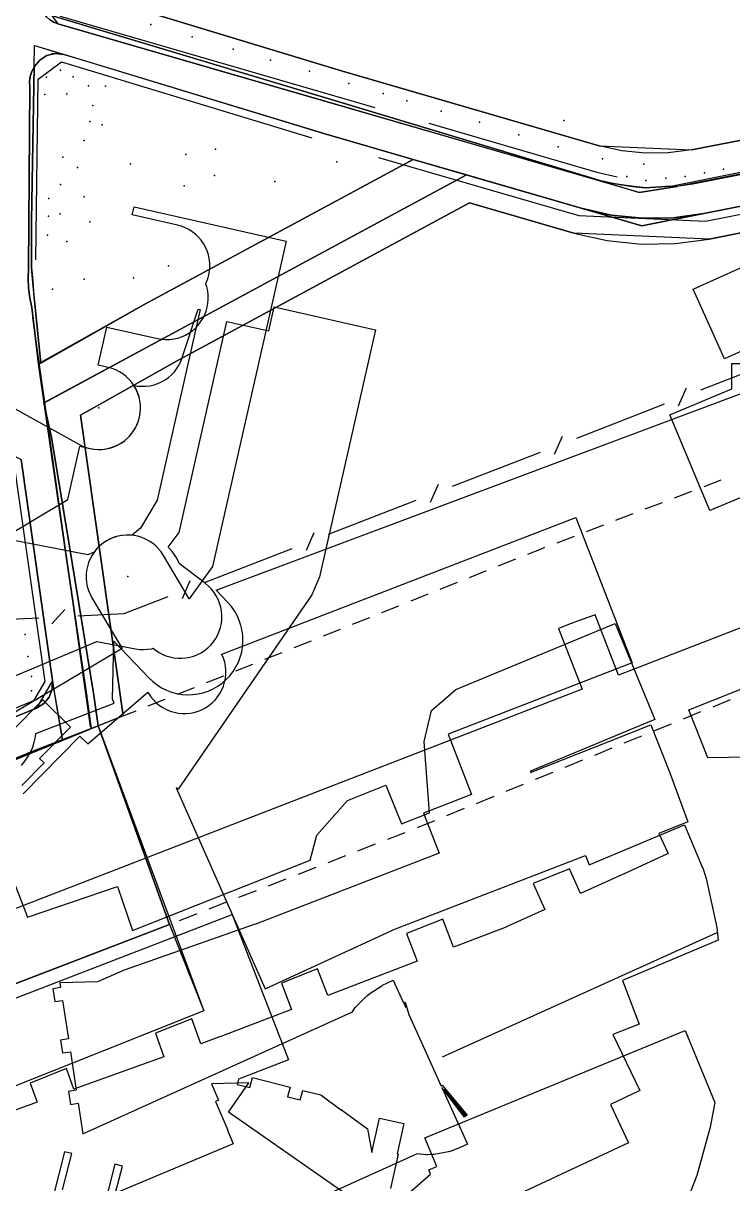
# Model space of a CAD drawing. Header units: metres. Extents: x -3903 to -3714, y 4981 to 6033.
# Drawn here: x -3773.28 to -3745.97, y 5313.03 to 5357.68 of the extents above; entities that cross this region are included whole.
import ezdxf

# ---------------------------------------------------------------- set-up
doc = ezdxf.new("R2010")
doc.units = ezdxf.units.M
for name, color, linetype in [('BOUNDARY', 7, 'Continuous'), ('BUSH', 7, 'Continuous'), ('CURB', 7, 'Continuous'), ('ELECTR_CABLE', 7, 'Continuous'), ('ELECTR_CABLE_COMM', 7, 'Continuous'), ('GAS', 7, 'Continuous'), ('GRASS', 7, 'Continuous'), ('GROUND', 7, 'Continuous'), ('ROAD', 7, 'Continuous'), ('SEWER', 7, 'Continuous'), ('SIDEWALK_PATH', 7, 'Continuous'), ('TREE', 7, 'Continuous'), ('WATER_PIPELINE', 7, 'Continuous')]:
    doc.layers.add(name, color=color, linetype=linetype)

msp = doc.modelspace()

# ---------------------------------------------------------------- linework, layer by layer
at = {"layer": 'BOUNDARY'}
msp.add_lwpolyline([(-3771.635, 5391.205), (-3771.414, 5375.172), (-3771.414, 5374.853), (-3771.654, 5359.074), (-3760.992, 5355.834), (-3751.106, 5352.964), (-3747.56, 5352.81), (-3733.747, 5355.472), (-3732.385, 5352.287), (-3746.883, 5349.376), (-3752.082, 5349.603), (-3756.096, 5350.768), (-3767.383, 5344.681), (-3771.067, 5342.6), (-3769.426, 5331.032), (-3770.387, 5330.649), (-3766.326, 5319.676), (-3787.796, 5311.133)], dxfattribs=at)
at = {"layer": 'BUSH'}
for p in [(-3768.359, 5357.63), (-3766.775, 5357.153), (-3765.198, 5356.677), (-3771.847, 5355.867), (-3763.755, 5356.261), (-3772.382, 5355.599), (-3771.356, 5355.62), (-3762.258, 5355.831), (-3771.597, 5354.963), (-3770.761, 5355.266), (-3770.11, 5355.253), (-3760.748, 5355.355), (-3759.419, 5354.972), (-3772.448, 5354.94), (-3770.598, 5354.515), (-3757.197, 5354.295), (-3770.709, 5353.893), (-3770.243, 5353.765), (-3755.719, 5353.874), (-3770.936, 5353.164), (-3754.207, 5353.384), (-3765.876, 5352.83), (-3752.688, 5352.927), (-3771.747, 5352.519), (-3767.023, 5352.633), (-3750.982, 5352.463), (-3771.185, 5352.121), (-3765.911, 5351.825), (-3747.058, 5351.924), (-3746.322, 5352.059), (-3771.842, 5351.468), (-3767.078, 5351.419), (-3750.044, 5351.782), (-3749.319, 5351.624), (-3748.54, 5351.713), (-3747.805, 5351.779), (-3772.296, 5350.93), (-3770.935, 5350.997), (-3772.303, 5350.257), (-3771.856, 5350.344), (-3770.707, 5350.031), (-3772.336, 5349.525), (-3771.595, 5349.285), (-3773.203, 5334.162), (-3773.1, 5333.316), (-3772.956, 5332.538), (-3772.954, 5331.988)]:
    msp.add_point(p, dxfattribs=at)
at = {"layer": 'CURB'}
for points in [[(-3750.009, 5393.637), (-3770.45, 5392.285), (-3771.701, 5392.203), (-3772.635, 5391.192), (-3772.414, 5375.158), (-3772.414, 5374.868), (-3772.661, 5358.634), (-3771.94, 5357.658), (-3759.842, 5354.147)], [(-3749.989, 5393.337), (-3770.43, 5391.986), (-3771.681, 5391.904), (-3772.335, 5391.196), (-3772.114, 5375.162), (-3772.114, 5374.864), (-3772.361, 5358.629), (-3771.856, 5357.946), (-3759.75, 5354.432)], [(-3772.791, 5348.577), (-3772.702, 5355.531), (-3771.798, 5356.191), (-3762.172, 5353.266)], [(-3757.665, 5353.827), (-3751.198, 5351.95), (-3750.412, 5351.766)], [(-3748.309, 5351.379), (-3747.501, 5351.496), (-3738.202, 5353.334)], [(-3759.605, 5352.516), (-3751.887, 5350.275), (-3747.019, 5350.062), (-3732.716, 5352.889)], [(-3770.684, 5330.607), (-3772.283, 5341.913), (-3772.908, 5346.344)], [(-3791.608, 5332.148), (-3774.832, 5341.622), (-3773.35, 5340.891), (-3772.15, 5332.391), (-3772.761, 5331.326), (-3786.275, 5325.798), (-3786.306, 5325.784)], [(-3790.005, 5324.672), (-3791.009, 5324.653), (-3791.723, 5325.342), (-3791.816, 5331.266), (-3791.46, 5331.887), (-3774.685, 5341.361), (-3773.647, 5340.849), (-3772.447, 5332.349), (-3772.875, 5331.603), (-3786.381, 5326.078)], [(-3747.074, 5339.853), (-3746.411, 5340.106)], [(-3748.205, 5339.421), (-3747.541, 5339.674)], [(-3749.336, 5338.989), (-3748.672, 5339.242)], [(-3750.467, 5338.557), (-3749.803, 5338.81)], [(-3751.597, 5338.125), (-3750.934, 5338.378)], [(-3752.728, 5337.693), (-3752.064, 5337.946)], [(-3753.856, 5337.253), (-3753.335, 5337.461), (-3753.195, 5337.514)], [(-3754.98, 5336.803), (-3754.32, 5337.067)], [(-3756.103, 5336.354), (-3755.444, 5336.618)], [(-3757.227, 5335.904), (-3756.568, 5336.168)], [(-3758.351, 5335.455), (-3757.692, 5335.719)], [(-3759.475, 5335.005), (-3758.816, 5335.269)], [(-3760.599, 5334.556), (-3759.939, 5334.82)], [(-3761.723, 5334.106), (-3761.063, 5334.37)], [(-3762.847, 5333.658), (-3762.187, 5333.921)], [(-3763.971, 5333.209), (-3763.312, 5333.472)], [(-3765.096, 5332.76), (-3764.436, 5333.024)], [(-3766.22, 5332.312), (-3765.56, 5332.575)], [(-3767.344, 5331.863), (-3766.684, 5332.126)], [(-3768.468, 5331.415), (-3767.809, 5331.678)], [(-3746.067, 5331.646), (-3746.742, 5331.37)], [(-3769.593, 5330.966), (-3768.933, 5331.229)], [(-3747.205, 5331.181), (-3747.88, 5330.905)], [(-3770.387, 5330.649), (-3772.928, 5329.66), (-3786.659, 5324.021)], [(-3748.342, 5330.716), (-3749.017, 5330.44)], [(-3749.48, 5330.251), (-3750, 5330.038), (-3750.155, 5329.975)], [(-3750.618, 5329.786), (-3751.293, 5329.51)], [(-3751.755, 5329.321), (-3752.43, 5329.045)], [(-3752.893, 5328.855), (-3753.568, 5328.579)], [(-3754.031, 5328.39), (-3754.705, 5328.114)], [(-3755.168, 5327.925), (-3755.843, 5327.649)], [(-3756.306, 5327.46), (-3756.981, 5327.184)], [(-3757.444, 5326.995), (-3758.118, 5326.719)], [(-3758.583, 5326.534), (-3759.262, 5326.269)], [(-3759.728, 5326.088), (-3760.407, 5325.823)], [(-3760.873, 5325.641), (-3761.553, 5325.377)], [(-3762.018, 5325.195), (-3762.698, 5324.93)], [(-3763.164, 5324.749), (-3763.843, 5324.484)], [(-3764.309, 5324.302), (-3764.988, 5324.038)], [(-3765.454, 5323.856), (-3766.133, 5323.591)], [(-3766.599, 5323.41), (-3766.645, 5323.392), (-3767.279, 5323.147)], [(-3788.309, 5314.771), (-3785.918, 5316.017), (-3767.647, 5323.005)]]:
    msp.add_lwpolyline(points, dxfattribs=at)
at = {"layer": 'ELECTR_CABLE'}
for points in [[(-3745.604, 5345.07), (-3746.284, 5344.762), (-3747.496, 5347.448), (-3743.85, 5349.093)], [(-3743.224, 5340.444), (-3746.852, 5338.926), (-3748.396, 5342.616), (-3746.001, 5343.618), (-3746.004, 5344.589), (-3745.604, 5344.591)], [(-3745.339, 5329.436), (-3746.922, 5329.409), (-3747.66, 5331.268), (-3737.648, 5335.242)], [(-3774.624, 5327.169), (-3773.11, 5323.287), (-3769.646, 5324.466), (-3769.069, 5322.77), (-3762.237, 5325.482), (-3761.982, 5326.434), (-3760.796, 5327.773), (-3759.316, 5328.368), (-3758.718, 5326.878), (-3757.645, 5327.304), (-3757.848, 5330.044), (-3757.557, 5331.24), (-3756.621, 5332.039), (-3750.497, 5334.581), (-3748.963, 5330.887), (-3753.752, 5328.899), (-3753.749, 5328.851), (-3750.738, 5330.046), (-3749.125, 5330.686), (-3748.389, 5328.833), (-3747.693, 5326.952), (-3748.815, 5326.506), (-3748.458, 5325.739), (-3749.816, 5325.107), (-3749.838, 5325.097), (-3751.833, 5324.198), (-3752.258, 5325.139), (-3753.653, 5324.585), (-3753.2, 5323.581), (-3754.628, 5322.937), (-3754.733, 5322.893), (-3756.712, 5322.133), (-3757.125, 5323.207), (-3758.519, 5322.654), (-3758.113, 5321.596), (-3761.554, 5320.275), (-3761.945, 5321.294), (-3763.339, 5320.74), (-3762.954, 5319.737), (-3765.673, 5318.693), (-3765.717, 5318.677), (-3766.446, 5318.417), (-3766.787, 5319.372), (-3768.182, 5318.818), (-3767.858, 5317.912), (-3771.329, 5316.672), (-3771.61, 5317.457), (-3773.005, 5316.903), (-3772.742, 5316.167), (-3774.411, 5315.571)]]:
    msp.add_lwpolyline(points, dxfattribs=at)
at = {"layer": 'ELECTR_CABLE_COMM'}
for points in [[(-3747.201, 5343.573), (-3743.826, 5344.885)], [(-3748.051, 5342.958), (-3747.749, 5343.644)], [(-3751.975, 5341.718), (-3750.037, 5342.47), (-3748.599, 5343.029)], [(-3752.826, 5341.104), (-3752.523, 5341.79)], [(-3756.75, 5339.866), (-3753.374, 5341.176)], [(-3757.6, 5339.252), (-3757.298, 5339.938)], [(-3761.525, 5338.014), (-3758.148, 5339.324)], [(-3762.375, 5337.4), (-3762.073, 5338.086)], [(-3766.299, 5336.162), (-3762.923, 5337.472)], [(-3767.15, 5335.548), (-3766.847, 5336.234)], [(-3769.386, 5334.965), (-3767.698, 5335.62)], [(-3772.175, 5334.566), (-3771.671, 5335.12)], [(-3771.174, 5334.879), (-3769.386, 5334.965)], [(-3776.248, 5334.635), (-3772.672, 5334.807)]]:
    msp.add_lwpolyline(points, dxfattribs=at)
at = {"layer": 'GAS'}
for points in [[(-3782.6, 5328.784), (-3770.444, 5333.897), (-3768.956, 5333.61), (-3768.801, 5333.588), (-3768.644, 5333.581), (-3768.487, 5333.59), (-3768.332, 5333.614), (-3768.274, 5333.628), (-3768.199, 5333.571), (-3768.069, 5333.482), (-3767.932, 5333.406), (-3767.787, 5333.344), (-3767.638, 5333.296), (-3767.484, 5333.264), (-3767.328, 5333.247), (-3767.171, 5333.245), (-3767.015, 5333.258), (-3766.86, 5333.287), (-3766.709, 5333.33), (-3766.564, 5333.389), (-3766.424, 5333.461), (-3766.293, 5333.546), (-3766.17, 5333.644), (-3766.057, 5333.754), (-3765.956, 5333.874), (-3765.867, 5334.004), (-3765.792, 5334.141), (-3765.73, 5334.285), (-3765.682, 5334.435), (-3765.65, 5334.589), (-3765.632, 5334.745), (-3765.63, 5334.902), (-3765.644, 5335.058), (-3765.672, 5335.212), (-3765.716, 5335.363), (-3765.774, 5335.509), (-3765.847, 5335.649), (-3765.932, 5335.78), (-3766.03, 5335.903), (-3766.14, 5336.015), (-3766.26, 5336.116), (-3767.274, 5336.889), (-3767.298, 5336.955), (-3767.366, 5337.097), (-3767.448, 5337.231), (-3767.542, 5337.357), (-3767.648, 5337.473), (-3767.703, 5337.522), (-3767.275, 5338.085), (-3765.439, 5346.205), (-3763.829, 5345.841), (-3763.619, 5346.768), (-3759.718, 5345.886), (-3761.868, 5336.378), (-3762.17, 5335.687), (-3767.309, 5328.207), (-3767.385, 5328.26), (-3763.965, 5320.534), (-3759.12, 5322.758), (-3759.007, 5322.806), (-3751.631, 5325.656), (-3751.491, 5325.293), (-3747.832, 5326.834), (-3747.133, 5325.177), (-3747.116, 5325.184), (-3746.987, 5324.775), (-3746.585, 5322.885), (-3746.53, 5322.402), (-3750.218, 5320.855), (-3749.566, 5319.169), (-3750.582, 5318.777), (-3749.551, 5316.616), (-3750.67, 5316.082), (-3749.978, 5314.601), (-3757.134, 5311.253)], [(-3775.356, 5343.821), (-3771.14, 5341.477), (-3770.999, 5341.408), (-3770.852, 5341.353), (-3770.701, 5341.312), (-3770.546, 5341.286), (-3770.389, 5341.276), (-3770.232, 5341.281), (-3770.077, 5341.302), (-3769.924, 5341.337), (-3769.775, 5341.388), (-3769.632, 5341.452), (-3769.496, 5341.531), (-3769.368, 5341.622), (-3769.25, 5341.726), (-3769.143, 5341.84), (-3769.047, 5341.965), (-3768.964, 5342.098), (-3768.895, 5342.239), (-3768.84, 5342.386), (-3768.799, 5342.538), (-3768.773, 5342.693), (-3768.763, 5342.849), (-3768.768, 5343.006), (-3768.789, 5343.162), (-3768.824, 5343.315), (-3768.875, 5343.464), (-3768.939, 5343.607), (-3769.018, 5343.743), (-3769.02, 5343.746), (-3769.02, 5343.745), (-3768.865, 5343.719), (-3768.708, 5343.709), (-3768.551, 5343.713), (-3768.395, 5343.733), (-3768.242, 5343.769), (-3768.093, 5343.819), (-3767.95, 5343.883), (-3767.814, 5343.961), (-3767.686, 5344.052), (-3767.568, 5344.155), (-3767.46, 5344.27), (-3767.364, 5344.394), (-3767.281, 5344.527), (-3767.211, 5344.668), (-3767.155, 5344.815), (-3766.549, 5346.682), (-3766.465, 5346.663), (-3768.124, 5339.323), (-3768.765, 5338.253), (-3769.085, 5337.976), (-3769.157, 5337.984), (-3769.314, 5337.986), (-3769.47, 5337.972), (-3769.625, 5337.944), (-3769.776, 5337.9), (-3769.921, 5337.842), (-3770.061, 5337.769), (-3770.192, 5337.684), (-3770.315, 5337.586), (-3770.428, 5337.476), (-3770.529, 5337.356), (-3770.551, 5337.323), (-3770.79, 5337.223), (-3775.898, 5338.208)], [(-3759.126, 5311.425), (-3765.378, 5315.789), (-3764.594, 5316.912), (-3766.025, 5316.878), (-3765.758, 5316.244), (-3765.87, 5316.197), (-3765.403, 5315.089), (-3765.413, 5315.085), (-3765.196, 5314.568), (-3781.522, 5307.716)]]:
    msp.add_lwpolyline(points, dxfattribs=at)
at = {"layer": 'GRASS'}
for points in [[(-3772.635, 5391.192), (-3772.414, 5375.158), (-3772.413, 5375.085), (-3772.413, 5375.013), (-3772.414, 5374.941), (-3772.414, 5374.868), (-3772.661, 5358.634), (-3772.652, 5358.481), (-3772.619, 5358.333), (-3772.563, 5358.192), (-3772.484, 5358.061), (-3761.167, 5354.665), (-3751.287, 5351.687), (-3750.805, 5351.569), (-3750.318, 5351.473), (-3749.827, 5351.4), (-3749.333, 5351.349), (-3748.354, 5351.414), (-3733.309, 5354.437)], [(-3733.747, 5355.472), (-3747.56, 5352.81), (-3748.449, 5352.688), (-3749.343, 5352.674), (-3750.232, 5352.766), (-3751.106, 5352.964), (-3760.992, 5355.834), (-3771.654, 5359.074), (-3771.414, 5374.853), (-3771.414, 5374.933), (-3771.413, 5375.012), (-3771.413, 5375.092), (-3771.414, 5375.172), (-3771.635, 5391.205)], [(-3786.319, 5325.78), (-3772.761, 5331.326), (-3772.478, 5331.502), (-3772.273, 5331.754), (-3772.159, 5332.058), (-3772.15, 5332.391), (-3773.35, 5340.891)]]:
    msp.add_lwpolyline(points, dxfattribs=at)
for points in [[(-3761.167, 5354.665), (-3772.493, 5358.063), (-3772.383, 5357.927), (-3772.252, 5357.812), (-3772.103, 5357.722), (-3771.94, 5357.658), (-3761.218, 5354.546), (-3750.766, 5351.53), (-3751.287, 5351.687)], [(-3761.704, 5353.437), (-3771.711, 5356.479), (-3771.864, 5356.508), (-3772.159, 5356.497), (-3772.432, 5356.403), (-3772.668, 5356.235), (-3772.849, 5356.001), (-3772.962, 5350.091), (-3772.957, 5348.262), (-3772.924, 5347.913), (-3772.893, 5347.564), (-3772.863, 5347.215), (-3772.835, 5346.866), (-3772.601, 5344.605), (-3768.591, 5346.87), (-3758.265, 5352.439)], [(-3772.849, 5356.001), (-3772.949, 5355.825), (-3773.012, 5355.634), (-3773.037, 5355.434), (-3773.023, 5355.232), (-3773.073, 5348.232), (-3773.086, 5347.858), (-3773.068, 5347.485), (-3773.021, 5347.114), (-3772.944, 5346.747), (-3772.691, 5344.573), (-3772.601, 5344.605), (-3772.835, 5346.866), (-3772.957, 5348.262), (-3772.962, 5350.091)], [(-3733.283, 5354.306), (-3748.107, 5351.4), (-3748.354, 5351.414), (-3733.309, 5354.437)], [(-3756.096, 5350.768), (-3752.082, 5349.603), (-3750.8, 5349.313), (-3749.496, 5349.178), (-3748.186, 5349.198), (-3746.883, 5349.376), (-3732.385, 5352.287), (-3732.769, 5353.184), (-3747.077, 5350.357), (-3749.465, 5349.885), (-3751.803, 5350.563), (-3756.211, 5351.843), (-3767.866, 5345.556), (-3772.477, 5343.074), (-3772.188, 5341.737), (-3771.498, 5337.545), (-3770.566, 5331.905), (-3770.387, 5330.649), (-3769.426, 5331.032), (-3771.067, 5342.6), (-3767.383, 5344.681)], [(-3772.477, 5343.074), (-3771.677, 5337.533), (-3770.844, 5331.871), (-3770.658, 5330.549), (-3770.387, 5330.649), (-3770.566, 5331.905), (-3771.498, 5337.545), (-3772.188, 5341.737)], [(-3788.309, 5314.771), (-3786.107, 5315.913), (-3767.647, 5323.005), (-3766.326, 5319.676), (-3787.796, 5311.133), (-3789.15, 5310.696), (-3789.399, 5310.708), (-3789.635, 5310.777), (-3789.848, 5310.899), (-3790.03, 5311.069), (-3791.021, 5312.905), (-3790.118, 5313.662), (-3789.1, 5314.393)]]:
    msp.add_lwpolyline(points, close=True, dxfattribs=at)
at = {"layer": 'GROUND'}
for points in [[(-3733.283, 5354.306), (-3748.107, 5351.4), (-3748.354, 5351.414), (-3749.333, 5351.349), (-3749.747, 5351.393), (-3750.16, 5351.449), (-3750.571, 5351.516), (-3750.979, 5351.595), (-3749.57, 5351.17), (-3761.215, 5354.557), (-3771.94, 5357.658), (-3772.103, 5357.722), (-3772.252, 5357.812), (-3772.383, 5357.927), (-3772.493, 5358.063), (-3772.782, 5358.15), (-3772.413, 5374.952), (-3772.413, 5375.003), (-3772.413, 5375.055), (-3772.414, 5375.106), (-3772.414, 5375.158), (-3772.628, 5391.33)], [(-3771.635, 5391.205), (-3771.414, 5375.172), (-3771.414, 5374.853), (-3771.654, 5359.074), (-3760.992, 5355.834), (-3751.106, 5352.964), (-3747.56, 5352.81), (-3733.747, 5355.472)], [(-3732.385, 5352.287), (-3746.883, 5349.376), (-3752.082, 5349.603), (-3756.096, 5350.768), (-3767.383, 5344.681), (-3771.067, 5342.6), (-3769.426, 5331.032), (-3770.387, 5330.649), (-3786.708, 5323.996), (-3771.77, 5330.105), (-3770.658, 5330.549), (-3770.844, 5331.871), (-3771.677, 5337.533), (-3772.475, 5343.075), (-3767.866, 5345.556), (-3756.211, 5351.843), (-3758.265, 5352.439), (-3751.803, 5350.563), (-3749.465, 5349.885), (-3747.077, 5350.357), (-3732.774, 5353.183)], [(-3773.35, 5340.891), (-3772.15, 5332.391), (-3772.159, 5332.058), (-3772.273, 5331.754), (-3772.478, 5331.502), (-3772.761, 5331.326), (-3786.319, 5325.78)]]:
    msp.add_lwpolyline(points, dxfattribs=at)
for points in [[(-3768.591, 5346.87), (-3772.691, 5344.573), (-3772.944, 5346.747), (-3773.021, 5347.114), (-3773.068, 5347.485), (-3773.086, 5347.858), (-3773.073, 5348.232), (-3773.023, 5355.232), (-3773.037, 5355.434), (-3773.012, 5355.634), (-3772.949, 5355.825), (-3772.849, 5356.001), (-3772.638, 5356.262), (-3772.362, 5356.435), (-3772.044, 5356.511), (-3771.711, 5356.479), (-3771.269, 5356.344), (-3761.704, 5353.437), (-3758.265, 5352.439)], [(-3766.326, 5319.676), (-3787.796, 5311.133), (-3788.901, 5310.748), (-3789.249, 5310.693), (-3789.586, 5310.758), (-3789.88, 5310.933), (-3790.055, 5311.146), (-3790.961, 5312.908), (-3790.701, 5313.159), (-3789.434, 5314.069), (-3788.108, 5314.887), (-3786.728, 5315.61), (-3785.299, 5316.235), (-3767.647, 5323.005), (-3770.387, 5330.649)]]:
    msp.add_lwpolyline(points, close=True, dxfattribs=at)
at = {"layer": 'ROAD'}
msp.add_lwpolyline([(-3786.703, 5323.999), (-3770.388, 5330.649), (-3770.387, 5330.649), (-3770.387, 5330.648), (-3767.647, 5323.007), (-3767.647, 5323.006), (-3767.648, 5323.005), (-3785.299, 5316.235)], dxfattribs=at)
at = {"layer": 'SEWER'}
for points in [[(-3774.191, 5337.795), (-3771.555, 5339.36), (-3771.094, 5341.401), (-3770.716, 5341.315), (-3770.561, 5341.288), (-3770.404, 5341.276), (-3770.247, 5341.28), (-3770.091, 5341.299), (-3769.938, 5341.333), (-3769.789, 5341.382), (-3769.645, 5341.446), (-3769.509, 5341.523), (-3769.38, 5341.613), (-3769.261, 5341.715), (-3769.153, 5341.829), (-3769.056, 5341.953), (-3768.972, 5342.085), (-3768.901, 5342.225), (-3768.844, 5342.372), (-3768.802, 5342.523), (-3768.775, 5342.678), (-3768.763, 5342.834), (-3768.767, 5342.991), (-3768.786, 5343.147), (-3768.82, 5343.3), (-3768.869, 5343.45), (-3768.933, 5343.593), (-3769.01, 5343.73), (-3769.1, 5343.858), (-3769.202, 5343.977), (-3769.316, 5344.086), (-3769.44, 5344.183), (-3769.572, 5344.267), (-3769.712, 5344.338), (-3769.859, 5344.394), (-3770.01, 5344.436), (-3770.388, 5344.522), (-3770.057, 5345.987), (-3768.106, 5345.546), (-3767.951, 5345.519), (-3767.795, 5345.507), (-3767.638, 5345.511), (-3767.482, 5345.53), (-3767.329, 5345.564), (-3767.18, 5345.613), (-3767.036, 5345.676), (-3766.899, 5345.754), (-3766.771, 5345.844), (-3766.652, 5345.946), (-3766.543, 5346.06), (-3766.447, 5346.183), (-3766.362, 5346.316), (-3766.292, 5346.456), (-3766.235, 5346.602), (-3766.193, 5346.754), (-3766.166, 5346.908), (-3766.154, 5347.065), (-3766.158, 5347.222), (-3766.177, 5347.378), (-3766.211, 5347.531), (-3766.251, 5347.654), (-3766.229, 5347.697), (-3766.172, 5347.844), (-3766.13, 5347.995), (-3766.103, 5348.15), (-3766.091, 5348.306), (-3766.095, 5348.463), (-3766.114, 5348.619), (-3766.148, 5348.772), (-3766.197, 5348.922), (-3766.261, 5349.065), (-3766.338, 5349.202), (-3766.428, 5349.33), (-3766.53, 5349.449), (-3766.644, 5349.558), (-3766.768, 5349.655), (-3766.9, 5349.739), (-3767.04, 5349.81), (-3767.187, 5349.866), (-3767.338, 5349.908), (-3769.081, 5350.302), (-3769.01, 5350.62), (-3763.158, 5349.297), (-3765.988, 5336.779), (-3766.89, 5335.537), (-3767.88, 5337.204), (-3767.967, 5337.335), (-3768.066, 5337.457), (-3768.177, 5337.568), (-3768.298, 5337.668), (-3768.428, 5337.756), (-3768.566, 5337.83), (-3768.711, 5337.891), (-3768.861, 5337.937), (-3769.015, 5337.969), (-3769.171, 5337.985), (-3769.328, 5337.985), (-3769.484, 5337.97), (-3769.638, 5337.94), (-3769.789, 5337.895), (-3769.934, 5337.836), (-3770.073, 5337.762), (-3770.204, 5337.676), (-3770.326, 5337.577), (-3770.437, 5337.466), (-3770.537, 5337.345), (-3770.625, 5337.215), (-3770.699, 5337.077), (-3770.76, 5336.932), (-3770.806, 5336.782), (-3770.838, 5336.628), (-3770.854, 5336.472), (-3770.854, 5336.315), (-3770.839, 5336.158), (-3770.809, 5336.004), (-3770.764, 5335.854), (-3770.705, 5335.708), (-3770.631, 5335.57), (-3769.472, 5333.619), (-3774.129, 5330.853)], [(-3773.284, 5328.029), (-3771.094, 5330.249), (-3770.792, 5329.95), (-3768.477, 5331.943), (-3768.451, 5331.899), (-3768.364, 5331.768), (-3768.265, 5331.647), (-3768.155, 5331.535), (-3768.034, 5331.435), (-3767.903, 5331.347), (-3767.765, 5331.273), (-3767.62, 5331.212), (-3767.47, 5331.166), (-3767.316, 5331.135), (-3767.16, 5331.119), (-3767.003, 5331.118), (-3766.847, 5331.133), (-3766.693, 5331.163), (-3766.542, 5331.208), (-3766.397, 5331.267), (-3766.258, 5331.341), (-3766.127, 5331.428), (-3766.006, 5331.527), (-3765.894, 5331.637), (-3765.794, 5331.758), (-3765.706, 5331.889), (-3765.632, 5332.027), (-3765.571, 5332.172), (-3765.525, 5332.322), (-3765.494, 5332.475), (-3765.478, 5332.632), (-3765.477, 5332.789), (-3765.492, 5332.945), (-3765.522, 5333.099), (-3765.567, 5333.25), (-3765.626, 5333.395), (-3765.63, 5333.402), (-3752.008, 5338.667), (-3749.845, 5333.07), (-3756.928, 5330.332), (-3756.027, 5328.001), (-3757.868, 5327.29), (-3757.272, 5325.748), (-3764.299, 5323.032), (-3764.391, 5322.998), (-3769.394, 5321.25), (-3770.423, 5320.793), (-3771.869, 5320.757), (-3771.841, 5320.577), (-3772.14, 5320.531), (-3772.065, 5320.037), (-3771.765, 5320.083), (-3771.538, 5318.6), (-3771.839, 5318.554), (-3771.764, 5318.06), (-3771.462, 5318.106), (-3771.234, 5316.624), (-3771.538, 5316.577), (-3771.462, 5316.083), (-3771.158, 5316.129), (-3770.976, 5314.946), (-3760.608, 5319.638), (-3760.496, 5319.804), (-3760.47, 5319.836), (-3760.065, 5320.247), (-3760.032, 5320.275), (-3759.929, 5320.357), (-3759.904, 5320.376), (-3759.48, 5320.647), (-3759.445, 5320.665), (-3759.287, 5320.742), (-3759.034, 5320.857), (-3758.651, 5320.01), (-3758.647, 5320.012), (-3758.555, 5319.808), (-3758.616, 5320.006), (-3758.58, 5320.017), (-3758.432, 5319.537), (-3758.01, 5318.605), (-3758.015, 5318.604), (-3757.192, 5316.787), (-3757.188, 5316.789), (-3757.188, 5316.788), (-3757.18, 5316.795), (-3757.177, 5316.797), (-3757.175, 5316.799), (-3757.147, 5316.821), (-3756.186, 5315.67), (-3756.219, 5315.642), (-3757.075, 5316.668), (-3756.265, 5315.606), (-3756.289, 5315.587), (-3757.162, 5316.731), (-3756.173, 5314.546), (-3756.455, 5314.418), (-3756.804, 5314.286), (-3756.839, 5314.275), (-3757.463, 5314.152), (-3757.511, 5314.148), (-3757.716, 5314.136), (-3757.751, 5314.136), (-3758.116, 5314.18), (-3766.825, 5310.239)], [(-3773.712, 5330.443), (-3772.518, 5331.653), (-3771.45, 5330.6), (-3772.644, 5329.39), (-3772.471, 5329.218), (-3773.332, 5328.345)], [(-3757.142, 5317.913), (-3746.564, 5322.7)]]:
    msp.add_lwpolyline(points, dxfattribs=at)
at = {"layer": 'SIDEWALK_PATH'}
for points in [[(-3733.283, 5354.306), (-3748.107, 5351.4), (-3749.57, 5351.17), (-3761.215, 5354.557), (-3771.94, 5357.658), (-3772.103, 5357.722), (-3772.252, 5357.812), (-3772.383, 5357.927), (-3772.493, 5358.063), (-3772.782, 5358.15), (-3772.413, 5374.952), (-3772.413, 5375.003), (-3772.413, 5375.055), (-3772.414, 5375.106), (-3772.414, 5375.158), (-3772.628, 5391.33)], [(-3773.35, 5340.891), (-3772.11, 5332.111), (-3771.77, 5330.105), (-3770.658, 5330.549), (-3770.844, 5331.871), (-3771.677, 5337.533), (-3772.691, 5344.573), (-3772.944, 5346.747), (-3773.021, 5347.114), (-3773.068, 5347.485), (-3773.086, 5347.858), (-3773.073, 5348.232), (-3773.023, 5355.232), (-3773.037, 5355.434), (-3773.012, 5355.634), (-3772.949, 5355.825), (-3772.849, 5356.001), (-3772.836, 5356.82), (-3771.269, 5356.344), (-3761.704, 5353.437), (-3751.803, 5350.563), (-3750.637, 5350.299), (-3749.452, 5350.177), (-3748.261, 5350.195), (-3747.077, 5350.357), (-3732.774, 5353.183)], [(-3786.708, 5323.996), (-3771.77, 5330.105), (-3772.15, 5332.391), (-3772.159, 5332.058), (-3772.273, 5331.754), (-3772.478, 5331.502), (-3772.761, 5331.326), (-3786.319, 5325.78)]]:
    msp.add_lwpolyline(points, dxfattribs=at)
for points in [[(-3772.836, 5356.82), (-3771.711, 5356.479), (-3772.044, 5356.511), (-3772.362, 5356.435), (-3772.638, 5356.262), (-3772.849, 5356.001)], [(-3772.691, 5344.573), (-3772.477, 5343.074), (-3767.866, 5345.556), (-3756.211, 5351.843), (-3758.265, 5352.439), (-3768.591, 5346.87)], [(-3748.107, 5351.4), (-3748.354, 5351.414), (-3749.333, 5351.349), (-3749.747, 5351.393), (-3750.16, 5351.449), (-3750.571, 5351.516), (-3750.979, 5351.595), (-3749.57, 5351.17)], [(-3747.077, 5350.357), (-3748.261, 5350.195), (-3749.452, 5350.177), (-3750.637, 5350.299), (-3751.803, 5350.563), (-3749.465, 5349.885)]]:
    msp.add_lwpolyline(points, close=True, dxfattribs=at)
at = {"layer": 'TREE'}
for p in [(-3758.513, 5354.692), (-3752.467, 5353.938), (-3761.202, 5352.341), (-3769.144, 5352.267), (-3749.395, 5352.253), (-3763.598, 5351.589), (-3767.691, 5348.348), (-3770.935, 5347.826), (-3769.033, 5347.881), (-3772.145, 5347.44), (-3770.363, 5342.875), (-3769.256, 5336.387)]:
    msp.add_point(p, dxfattribs=at)
at = {"layer": 'WATER_PIPELINE'}
for points in [[(-3718.199, 5345.054), (-3750.371, 5332.597), (-3751.27, 5334.918), (-3752.183, 5334.577), (-3752.673, 5334.387), (-3751.77, 5332.056), (-3775.964, 5322.689)], [(-3773.342, 5329.124), (-3773.21, 5329.282), (-3773.093, 5329.451), (-3772.993, 5329.632), (-3772.912, 5329.821), (-3772.849, 5330.017), (-3772.806, 5330.219), (-3772.792, 5330.351), (-3769.782, 5331.516), (-3769.841, 5331.667), (-3769.791, 5333.908), (-3768.436, 5332.49), (-3768.286, 5332.348), (-3768.124, 5332.222), (-3767.949, 5332.112), (-3767.765, 5332.02), (-3767.573, 5331.946), (-3767.374, 5331.891), (-3767.171, 5331.857), (-3766.965, 5331.842), (-3766.759, 5331.847), (-3766.555, 5331.873), (-3766.354, 5331.919), (-3766.158, 5331.984), (-3765.97, 5332.068), (-3765.791, 5332.17), (-3765.623, 5332.289), (-3765.467, 5332.423), (-3765.325, 5332.573), (-3765.199, 5332.736), (-3765.089, 5332.91), (-3764.996, 5333.094), (-3764.923, 5333.287), (-3764.868, 5333.486), (-3764.833, 5333.689), (-3764.818, 5333.894), (-3764.824, 5334.1), (-3764.85, 5334.305), (-3764.895, 5334.506), (-3764.96, 5334.701), (-3765.044, 5334.889), (-3765.146, 5335.069), (-3765.265, 5335.237), (-3765.4, 5335.393), (-3765.854, 5335.867), (-3745.231, 5343.584)], [(-3773.842, 5320.066), (-3765.232, 5323.394), (-3763.069, 5317.798), (-3764.99, 5317.055), (-3765.043, 5316.849), (-3764.557, 5316.73), (-3764.457, 5317.119), (-3763.004, 5316.747), (-3763.1, 5316.372), (-3762.614, 5316.253), (-3762.52, 5316.623), (-3761.82, 5316.444), (-3761.06, 5315.892), (-3761.025, 5315.884), (-3761.028, 5315.868), (-3760.028, 5315.141), (-3759.857, 5314.228), (-3759.561, 5315.558), (-3758.623, 5315.349), (-3758.884, 5314.178), (-3758.844, 5314.169), (-3759.138, 5312.847)], [(-3758.733, 5312.406), (-3757.6, 5313.404), (-3757.665, 5313.561), (-3757.357, 5313.689), (-3757.814, 5314.798), (-3747.806, 5318.924), (-3746.663, 5316.151), (-3746.832, 5315.204), (-3747.355, 5313.343), (-3748.055, 5311.542)], [(-3771.758, 5312.796), (-3771.402, 5314.187), (-3771.69, 5314.257), (-3772.57, 5310.769)], [(-3769.821, 5312.299), (-3769.459, 5313.71), (-3769.747, 5313.781), (-3770.631, 5310.28)]]:
    msp.add_lwpolyline(points, dxfattribs=at)

doc.saveas('drawing.dxf')
